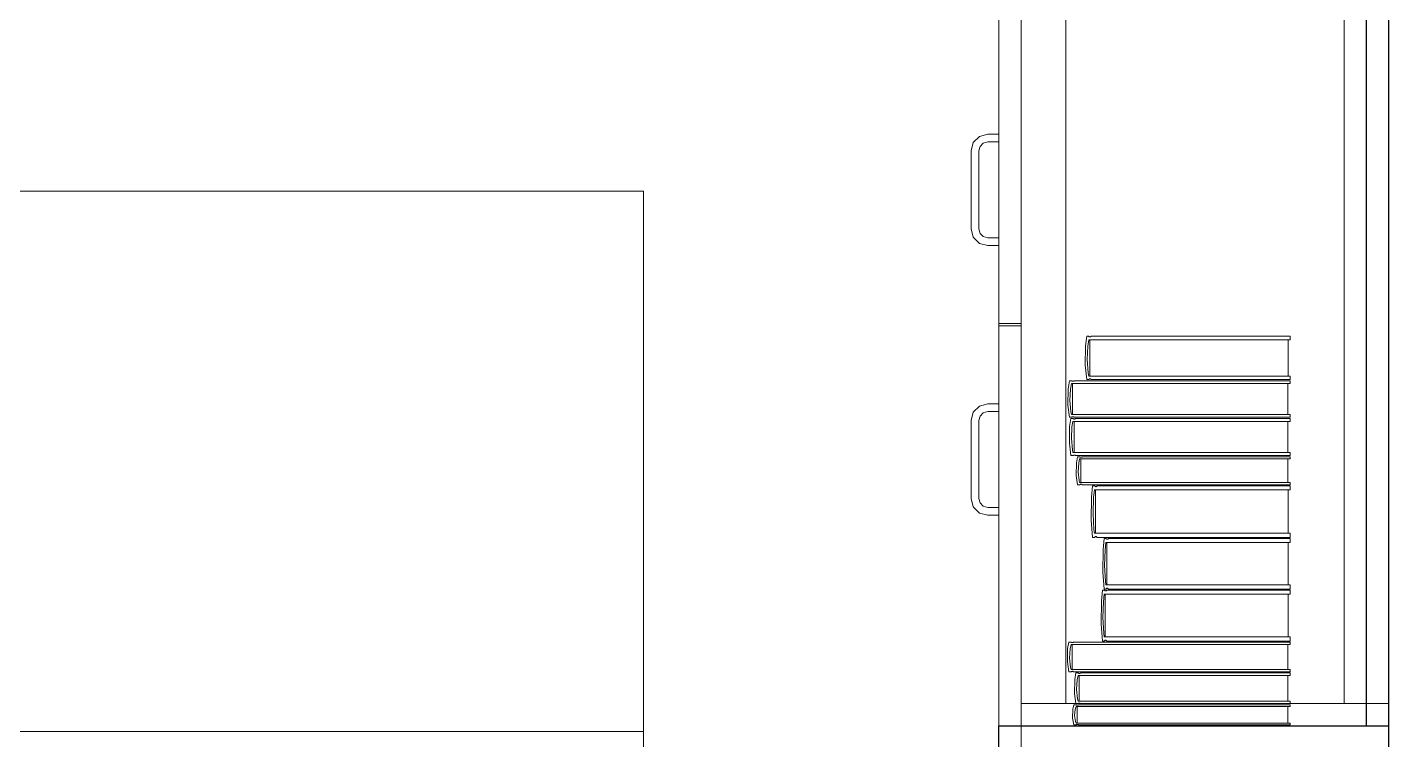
# Model space of a CAD drawing. Header units: inches. Extents: x -19 to 5698, y -728 to 92.
# Drawn here: x 405.848 to 407.07, y 12.646 to 13.286 of the extents above; entities that cross this region are included whole.
import ezdxf

# ---------------------------------------------------------------- set-up
doc = ezdxf.new("R2010")
doc.units = ezdxf.units.IN
doc.header["$MEASUREMENT"] = 0
doc.set_wipeout_variables(frame=1)
doc.linetypes.add('Wipeout_Contour', pattern=[1, 0, -1])
doc.layers.add('02 _ ARQ _ ZON _ Espacio.3D', color=7, linetype='Continuous')
doc.layers.add('Interior - Mobiliario', color=7, linetype='Continuous')

msp = doc.modelspace()

# ---------------------------------------------------------------- linework, layer by layer
at = {"layer": '02 _ ARQ _ ZON _ Espacio.3D', "color": 254, "linetype": 'Continuous', "lineweight": 0, "flags": 128}
msp.add_lwpolyline([(407.0701, 7.7), (407.0697, 17.15), (400.5701, 17.15), (400.5701, 16.5), (400.345, 16.5), (400.345, 8.1), (400.5701, 8.1), (400.5701, 7.7), (400.9701, 7.7), (400.97, 7.3509), (406.8701, 7.35), (406.8701, 7.7)], close=True, dxfattribs=at)
at = {"layer": 'Interior - Mobiliario', "color": 175, "linetype": 'Continuous', "lineweight": 13}
for p, q in [((406.74, 14.1188), (406.74, 12.6588)), ((407.05, 12.6588), (407.05, 14.1188)), ((406.74, 14.0988), (406.74, 12.6788)), ((406.78, 12.6788), (406.78, 14.0988)), ((407.03, 14.0988), (407.03, 12.6788)), ((406.72, 13.3788), (406.72, 13.0198)), ((406.74, 13.3788), (406.74, 13.0198)), ((406.7025, 13.1878), (406.71, 13.1898)), ((406.71, 13.1898), (406.72, 13.1898)), ((406.72, 13.1898), (406.72, 13.1828)), ((406.695, 13.1748), (406.697, 13.1823)), ((406.697, 13.1823), (406.7025, 13.1878)), ((406.7031, 13.1788), (406.702, 13.1748)), ((406.706, 13.1817), (406.7031, 13.1788)), ((406.71, 13.1828), (406.706, 13.1817)), ((406.72, 13.1828), (406.71, 13.1828)), ((406.695, 13.1048), (406.695, 13.1748)), ((406.702, 13.1748), (406.702, 13.1048)), ((406.697, 13.0973), (406.695, 13.1048)), ((406.702, 13.1048), (406.7031, 13.1008)), ((406.7025, 13.0918), (406.697, 13.0973)), ((406.71, 13.0898), (406.7025, 13.0918)), ((406.7031, 13.1008), (406.706, 13.0979)), ((406.706, 13.0979), (406.71, 13.0968)), ((406.71, 13.0968), (406.72, 13.0968)), ((406.72, 13.0968), (406.72, 13.0898)), ((406.72, 13.0898), (406.71, 13.0898)), ((406.72, 13.0198), (406.74, 13.0198)), ((406.72, 13.0178), (406.74, 13.0178)), ((406.7989, 13.0084), (406.7979, 12.9999)), ((406.8008, 13.0084), (406.7989, 13.0084)), ((406.8009, 13.0083), (406.8008, 13.0084)), ((406.8012, 13.008), (406.8009, 13.0083)), ((406.8014, 13.0079), (406.8012, 13.008)), ((406.8017, 13.0078), (406.8014, 13.0079)), ((406.802, 13.0078), (406.8017, 13.0078)), ((406.8022, 13.0078), (406.802, 13.0078)), ((406.8025, 13.008), (406.8022, 13.0078)), ((406.8027, 13.0082), (406.8025, 13.008)), ((406.8029, 13.0084), (406.8027, 13.0082)), ((406.9814, 13.0084), (406.8029, 13.0084)), ((406.9814, 13.0053), (406.9814, 13.0084)), ((406.7979, 12.9999), (406.7976, 12.9825)), ((406.7994, 12.9875), (406.7998, 12.9995)), ((406.7998, 12.9995), (406.8007, 13.0053)), ((406.8007, 13.0053), (406.9814, 13.0053)), ((406.8016, 13.0053), (406.8016, 12.9727)), ((406.9796, 12.9727), (406.9796, 13.0053)), ((406.7976, 12.9825), (406.7989, 12.9695)), ((406.8001, 12.9756), (406.7994, 12.9875)), ((406.7989, 12.9695), (406.8008, 12.9695)), ((406.8007, 12.9727), (406.8001, 12.9756)), ((406.9814, 12.9727), (406.8007, 12.9727)), ((406.8008, 12.9695), (406.801, 12.9698)), ((406.801, 12.9698), (406.8012, 12.97)), ((406.8012, 12.97), (406.8015, 12.9701)), ((406.8015, 12.9701), (406.8017, 12.9702)), ((406.8017, 12.9702), (406.802, 12.9702)), ((406.802, 12.9702), (406.8023, 12.9701)), ((406.8023, 12.9701), (406.8025, 12.9699)), ((406.8025, 12.9699), (406.8028, 12.9697)), ((406.8028, 12.9697), (406.8029, 12.9695)), ((406.8029, 12.9695), (406.9814, 12.9695)), ((406.9814, 12.9695), (406.9814, 12.9727)), ((406.7822, 12.9613), (406.7819, 12.9466)), ((406.7833, 12.9685), (406.7822, 12.9613)), ((406.7854, 12.9685), (406.7833, 12.9685)), ((406.7838, 12.9509), (406.7843, 12.961)), ((406.7843, 12.961), (406.7853, 12.9659)), ((406.7853, 12.9659), (406.9814, 12.9659)), ((406.7855, 12.9684), (406.7854, 12.9685)), ((406.7858, 12.9682), (406.7855, 12.9684)), ((406.7861, 12.9681), (406.7858, 12.9682)), ((406.7863, 12.968), (406.7861, 12.9681)), ((406.7862, 12.9659), (406.7862, 12.9383)), ((406.7866, 12.968), (406.7863, 12.968)), ((406.7869, 12.9681), (406.7866, 12.968)), ((406.7872, 12.9682), (406.7869, 12.9681)), ((406.7875, 12.9684), (406.7872, 12.9682)), ((406.7876, 12.9685), (406.7875, 12.9684)), ((406.9814, 12.9685), (406.7876, 12.9685)), ((406.9794, 12.9383), (406.9794, 12.9659)), ((406.9814, 12.9659), (406.9814, 12.9685)), ((406.7025, 12.9458), (406.697, 12.9403)), ((406.71, 12.9478), (406.7025, 12.9458)), ((406.72, 12.9478), (406.71, 12.9478)), ((406.72, 12.9408), (406.72, 12.9478)), ((406.7819, 12.9466), (406.7833, 12.9357)), ((406.7847, 12.9408), (406.7838, 12.9509)), ((406.697, 12.9403), (406.695, 12.9328)), ((406.695, 12.9328), (406.695, 12.8628)), ((406.702, 12.9328), (406.7031, 12.9368)), ((406.702, 12.8628), (406.702, 12.9328)), ((406.7031, 12.9368), (406.706, 12.9397)), ((406.706, 12.9397), (406.71, 12.9408)), ((406.71, 12.9408), (406.72, 12.9408)), ((406.7833, 12.9357), (406.7854, 12.9357)), ((406.7846, 12.9347), (406.7835, 12.9274)), ((406.7867, 12.9347), (406.7846, 12.9347)), ((406.7853, 12.9383), (406.7847, 12.9408)), ((406.9814, 12.9383), (406.7853, 12.9383)), ((406.7854, 12.9357), (406.7856, 12.9359)), ((406.7856, 12.9359), (406.7858, 12.936)), ((406.7858, 12.936), (406.7861, 12.9362)), ((406.7861, 12.9362), (406.7864, 12.9362)), ((406.7864, 12.9362), (406.7867, 12.9362)), ((406.7867, 12.9362), (406.787, 12.9361)), ((406.7868, 12.9345), (406.7867, 12.9347)), ((406.7871, 12.9343), (406.7868, 12.9345)), ((406.787, 12.9361), (406.7873, 12.936)), ((406.7873, 12.9342), (406.7871, 12.9343)), ((406.7873, 12.936), (406.7875, 12.9358)), ((406.7876, 12.9341), (406.7873, 12.9342)), ((406.7875, 12.9358), (406.7876, 12.9357)), ((406.7876, 12.9357), (406.9814, 12.9357)), ((406.7879, 12.9341), (406.7876, 12.9341)), ((406.7882, 12.9342), (406.7879, 12.9341)), ((406.7885, 12.9343), (406.7882, 12.9342)), ((406.7887, 12.9345), (406.7885, 12.9343)), ((406.7889, 12.9347), (406.7887, 12.9345)), ((406.9814, 12.9347), (406.7889, 12.9347)), ((406.9814, 12.9357), (406.9814, 12.9383)), ((406.9814, 12.932), (406.9814, 12.9347)), ((406.7835, 12.9274), (406.7833, 12.9124)), ((406.7851, 12.9167), (406.7856, 12.927)), ((406.7856, 12.927), (406.7865, 12.932)), ((406.7865, 12.932), (406.9814, 12.932)), ((406.7875, 12.932), (406.7875, 12.904)), ((406.9794, 12.904), (406.9794, 12.932)), ((406.7833, 12.9124), (406.7846, 12.9013)), ((406.786, 12.9065), (406.7851, 12.9167)), ((406.7846, 12.9013), (406.7867, 12.9013)), ((406.7865, 12.904), (406.786, 12.9065)), ((406.9814, 12.904), (406.7865, 12.904)), ((406.7867, 12.9013), (406.7869, 12.9015)), ((406.7869, 12.9015), (406.7871, 12.9017)), ((406.7871, 12.9017), (406.7874, 12.9018)), ((406.7874, 12.9018), (406.7877, 12.9018)), ((406.7877, 12.9018), (406.788, 12.9018)), ((406.788, 12.9018), (406.7883, 12.9018)), ((406.7883, 12.9018), (406.7885, 12.9016)), ((406.7885, 12.9016), (406.7888, 12.9014)), ((406.7888, 12.9014), (406.7889, 12.9013)), ((406.7889, 12.9013), (406.9814, 12.9013)), ((406.7906, 12.9003), (406.7896, 12.8948)), ((406.7927, 12.9003), (406.7906, 12.9003)), ((406.7917, 12.8945), (406.7925, 12.8983)), ((406.7925, 12.8983), (406.9814, 12.8983)), ((406.7928, 12.9002), (406.7927, 12.9003)), ((406.793, 12.9), (406.7928, 12.9002)), ((406.7933, 12.8999), (406.793, 12.9)), ((406.7936, 12.8999), (406.7933, 12.8999)), ((406.7935, 12.8983), (406.7935, 12.8772)), ((406.7939, 12.8999), (406.7936, 12.8999)), ((406.7941, 12.8999), (406.7939, 12.8999)), ((406.7944, 12.9), (406.7941, 12.8999)), ((406.7947, 12.9001), (406.7944, 12.9)), ((406.7948, 12.9003), (406.7947, 12.9001)), ((406.9814, 12.9003), (406.7948, 12.9003)), ((406.9795, 12.8772), (406.9795, 12.8983)), ((406.9814, 12.9013), (406.9814, 12.904)), ((406.9814, 12.8983), (406.9814, 12.9003)), ((406.7896, 12.8948), (406.7893, 12.8836)), ((406.7893, 12.8836), (406.7906, 12.8752)), ((406.7912, 12.8868), (406.7917, 12.8945)), ((406.792, 12.8791), (406.7912, 12.8868)), ((406.7906, 12.8752), (406.7927, 12.8752)), ((406.7925, 12.8772), (406.792, 12.8791)), ((406.9814, 12.8772), (406.7925, 12.8772)), ((406.7927, 12.8752), (406.7929, 12.8754)), ((406.7929, 12.8754), (406.7931, 12.8755)), ((406.7931, 12.8755), (406.7934, 12.8756)), ((406.7934, 12.8756), (406.7936, 12.8756)), ((406.7936, 12.8756), (406.7939, 12.8756)), ((406.7939, 12.8756), (406.7942, 12.8756)), ((406.7942, 12.8756), (406.7945, 12.8755)), ((406.7945, 12.8755), (406.7947, 12.8753)), ((406.7947, 12.8753), (406.7948, 12.8752)), ((406.7948, 12.8752), (406.9814, 12.8752)), ((406.8042, 12.8742), (406.8032, 12.8641)), ((406.8061, 12.8742), (406.8042, 12.8742)), ((406.8062, 12.874), (406.8061, 12.8742)), ((406.8064, 12.8738), (406.8062, 12.874)), ((406.8067, 12.8736), (406.8064, 12.8738)), ((406.8069, 12.8735), (406.8067, 12.8736)), ((406.8072, 12.8734), (406.8069, 12.8735)), ((406.8075, 12.8735), (406.8072, 12.8734)), ((406.8077, 12.8737), (406.8075, 12.8735)), ((406.8079, 12.874), (406.8077, 12.8737)), ((406.8081, 12.8742), (406.8079, 12.874)), ((406.9814, 12.8742), (406.8081, 12.8742)), ((406.9814, 12.8752), (406.9814, 12.8772)), ((406.9814, 12.8705), (406.9814, 12.8742)), ((406.695, 12.8628), (406.697, 12.8553)), ((406.7031, 12.8588), (406.702, 12.8628)), ((406.8032, 12.8641), (406.803, 12.8434)), ((406.8047, 12.8493), (406.8051, 12.8636)), ((406.8051, 12.8636), (406.806, 12.8705)), ((406.806, 12.8705), (406.9814, 12.8705)), ((406.8068, 12.8705), (406.8068, 12.8316)), ((406.9796, 12.8316), (406.9796, 12.8705)), ((406.697, 12.8553), (406.7025, 12.8498)), ((406.7025, 12.8498), (406.71, 12.8478)), ((406.706, 12.8559), (406.7031, 12.8588)), ((406.71, 12.8548), (406.706, 12.8559)), ((406.72, 12.8548), (406.71, 12.8548)), ((406.71, 12.8478), (406.72, 12.8478)), ((406.72, 12.8478), (406.72, 12.8548)), ((406.8054, 12.8351), (406.8047, 12.8493)), ((406.803, 12.8434), (406.8042, 12.8279)), ((406.806, 12.8316), (406.8054, 12.8351)), ((406.8042, 12.8279), (406.8061, 12.8279)), ((406.9814, 12.8316), (406.806, 12.8316)), ((406.8061, 12.8279), (406.8063, 12.8282)), ((406.8063, 12.8282), (406.8065, 12.8284)), ((406.8065, 12.8284), (406.8067, 12.8286)), ((406.8067, 12.8286), (406.807, 12.8287)), ((406.807, 12.8287), (406.8073, 12.8287)), ((406.8073, 12.8287), (406.8075, 12.8286)), ((406.8075, 12.8286), (406.8078, 12.8284)), ((406.8078, 12.8284), (406.808, 12.8281)), ((406.808, 12.8281), (406.8081, 12.8279)), ((406.8081, 12.8279), (406.9814, 12.8279)), ((406.8145, 12.8269), (406.8135, 12.817)), ((406.8163, 12.8269), (406.8145, 12.8269)), ((406.8154, 12.8165), (406.8161, 12.8233)), ((406.8161, 12.8233), (406.9814, 12.8233)), ((406.8164, 12.8267), (406.8163, 12.8269)), ((406.8166, 12.8265), (406.8164, 12.8267)), ((406.8168, 12.8263), (406.8166, 12.8265)), ((406.8171, 12.8262), (406.8168, 12.8263)), ((406.817, 12.8233), (406.817, 12.7853)), ((406.8173, 12.8262), (406.8171, 12.8262)), ((406.8175, 12.8262), (406.8173, 12.8262)), ((406.8178, 12.8264), (406.8175, 12.8262)), ((406.818, 12.8267), (406.8178, 12.8264)), ((406.8181, 12.8269), (406.818, 12.8267)), ((406.9814, 12.8269), (406.8181, 12.8269)), ((406.9797, 12.7853), (406.9797, 12.8233)), ((406.9814, 12.8279), (406.9814, 12.8316)), ((406.9814, 12.8233), (406.9814, 12.8269)), ((406.8135, 12.817), (406.8133, 12.7967)), ((406.8149, 12.8026), (406.8154, 12.8165)), ((406.8156, 12.7887), (406.8149, 12.8026)), ((406.8133, 12.7967), (406.8145, 12.7816)), ((406.8161, 12.7853), (406.8156, 12.7887)), ((406.8129, 12.7806), (406.812, 12.7706)), ((406.8147, 12.7806), (406.8129, 12.7806)), ((406.8138, 12.7701), (406.8146, 12.777)), ((406.8145, 12.7816), (406.8163, 12.7816)), ((406.8146, 12.777), (406.9814, 12.777)), ((406.8148, 12.7805), (406.8147, 12.7806)), ((406.815, 12.7802), (406.8148, 12.7805)), ((406.8153, 12.78), (406.815, 12.7802)), ((406.8155, 12.7799), (406.8153, 12.78)), ((406.8154, 12.777), (406.8154, 12.7386)), ((406.8158, 12.7799), (406.8155, 12.7799)), ((406.816, 12.7799), (406.8158, 12.7799)), ((406.8162, 12.7801), (406.816, 12.7799)), ((406.9814, 12.7853), (406.8161, 12.7853)), ((406.8165, 12.7804), (406.8162, 12.7801)), ((406.8163, 12.7816), (406.8164, 12.7819)), ((406.8164, 12.7819), (406.8166, 12.7821)), ((406.8166, 12.7806), (406.8165, 12.7804)), ((406.8166, 12.7821), (406.8169, 12.7823)), ((406.9814, 12.7806), (406.8166, 12.7806)), ((406.8169, 12.7823), (406.8171, 12.7824)), ((406.8171, 12.7824), (406.8174, 12.7824)), ((406.8174, 12.7824), (406.8176, 12.7823)), ((406.8176, 12.7823), (406.8178, 12.7821)), ((406.8178, 12.7821), (406.818, 12.7818)), ((406.818, 12.7818), (406.8181, 12.7816)), ((406.8181, 12.7816), (406.9814, 12.7816)), ((406.9797, 12.7386), (406.9797, 12.777)), ((406.9814, 12.7816), (406.9814, 12.7853)), ((406.9814, 12.777), (406.9814, 12.7806)), ((406.812, 12.7706), (406.8118, 12.7502)), ((406.8134, 12.756), (406.8138, 12.7701)), ((406.8118, 12.7502), (406.8129, 12.7349)), ((406.8141, 12.742), (406.8134, 12.756)), ((406.8146, 12.7386), (406.8141, 12.742)), ((406.9814, 12.7386), (406.8146, 12.7386)), ((406.9814, 12.7349), (406.9814, 12.7386)), ((406.7817, 12.7281), (406.7815, 12.7162)), ((406.7828, 12.7339), (406.7817, 12.7281)), ((406.785, 12.7339), (406.7828, 12.7339)), ((406.7834, 12.7196), (406.7839, 12.7278)), ((406.7839, 12.7278), (406.7848, 12.7318)), ((406.7848, 12.7318), (406.9814, 12.7318)), ((406.7851, 12.7338), (406.785, 12.7339)), ((406.7853, 12.7336), (406.7851, 12.7338)), ((406.7856, 12.7335), (406.7853, 12.7336)), ((406.7859, 12.7335), (406.7856, 12.7335)), ((406.7858, 12.7318), (406.7858, 12.7095)), ((406.7862, 12.7335), (406.7859, 12.7335)), ((406.7865, 12.7335), (406.7862, 12.7335)), ((406.7867, 12.7336), (406.7865, 12.7335)), ((406.787, 12.7338), (406.7867, 12.7336)), ((406.7872, 12.7339), (406.787, 12.7338)), ((406.9814, 12.7339), (406.7872, 12.7339)), ((406.8129, 12.7349), (406.8147, 12.7349)), ((406.8147, 12.7349), (406.8149, 12.7351)), ((406.8149, 12.7351), (406.8151, 12.7354)), ((406.8151, 12.7354), (406.8153, 12.7356)), ((406.8153, 12.7356), (406.8156, 12.7357)), ((406.8156, 12.7357), (406.8158, 12.7357)), ((406.8158, 12.7357), (406.8161, 12.7356)), ((406.8161, 12.7356), (406.8163, 12.7354)), ((406.8163, 12.7354), (406.8165, 12.7351)), ((406.8165, 12.7351), (406.8166, 12.7349)), ((406.8166, 12.7349), (406.9814, 12.7349)), ((406.9794, 12.7095), (406.9794, 12.7318)), ((406.9814, 12.7318), (406.9814, 12.7339)), ((406.7815, 12.7162), (406.7828, 12.7073)), ((406.7842, 12.7115), (406.7834, 12.7196)), ((406.7828, 12.7073), (406.785, 12.7073)), ((406.7848, 12.7095), (406.7842, 12.7115)), ((406.9814, 12.7095), (406.7848, 12.7095)), ((406.785, 12.7073), (406.7851, 12.7075)), ((406.7851, 12.7075), (406.7854, 12.7076)), ((406.7854, 12.7076), (406.7857, 12.7077)), ((406.7857, 12.7077), (406.786, 12.7078)), ((406.786, 12.7078), (406.7862, 12.7078)), ((406.7862, 12.7078), (406.7865, 12.7077)), ((406.7865, 12.7077), (406.7868, 12.7076)), ((406.7868, 12.7076), (406.7871, 12.7074)), ((406.7871, 12.7074), (406.7872, 12.7073)), ((406.7872, 12.7073), (406.9814, 12.7073)), ((406.7882, 12.7003), (406.7879, 12.6879)), ((406.7892, 12.7063), (406.7882, 12.7003)), ((406.7913, 12.7063), (406.7892, 12.7063)), ((406.7903, 12.7), (406.7911, 12.7041)), ((406.7911, 12.7041), (406.9814, 12.7041)), ((406.7914, 12.7062), (406.7913, 12.7063)), ((406.7917, 12.7061), (406.7914, 12.7062)), ((406.7919, 12.7059), (406.7917, 12.7061)), ((406.7922, 12.7059), (406.7919, 12.7059)), ((406.7921, 12.7041), (406.7921, 12.6809)), ((406.7925, 12.7059), (406.7922, 12.7059)), ((406.7928, 12.7059), (406.7925, 12.7059)), ((406.793, 12.706), (406.7928, 12.7059)), ((406.7933, 12.7062), (406.793, 12.706)), ((406.7934, 12.7063), (406.7933, 12.7062)), ((406.9814, 12.7063), (406.7934, 12.7063)), ((406.9795, 12.6809), (406.9795, 12.7041)), ((406.9814, 12.7073), (406.9814, 12.7095)), ((406.9814, 12.7041), (406.9814, 12.7063)), ((406.7879, 12.6879), (406.7892, 12.6787)), ((406.7898, 12.6915), (406.7903, 12.7)), ((406.7906, 12.683), (406.7898, 12.6915)), ((406.74, 12.6788), (406.78, 12.6788)), ((406.78, 12.6788), (407.03, 12.6788)), ((406.7874, 12.6777), (406.7863, 12.6737)), ((406.7895, 12.6777), (406.7874, 12.6777)), ((406.7884, 12.6736), (406.7893, 12.6762)), ((406.7892, 12.6787), (406.7913, 12.6787)), ((406.7893, 12.6762), (406.9814, 12.6762)), ((406.7896, 12.6776), (406.7895, 12.6777)), ((406.7898, 12.6775), (406.7896, 12.6776)), ((406.7901, 12.6774), (406.7898, 12.6775)), ((406.7904, 12.6774), (406.7901, 12.6774)), ((406.7907, 12.6774), (406.7904, 12.6774)), ((406.7911, 12.6809), (406.7906, 12.683)), ((406.791, 12.6774), (406.7907, 12.6774)), ((406.7912, 12.6775), (406.791, 12.6774)), ((406.9814, 12.6809), (406.7911, 12.6809)), ((406.7915, 12.6776), (406.7912, 12.6775)), ((406.7913, 12.6787), (406.7915, 12.6788)), ((406.7915, 12.6788), (406.7917, 12.679)), ((406.7916, 12.6777), (406.7915, 12.6776)), ((406.9814, 12.6777), (406.7916, 12.6777)), ((406.7917, 12.679), (406.792, 12.6791)), ((406.792, 12.6791), (406.7923, 12.6791)), ((406.7923, 12.6791), (406.7926, 12.6791)), ((406.7926, 12.6791), (406.7928, 12.6791)), ((406.7928, 12.6791), (406.7931, 12.6789)), ((406.7931, 12.6789), (406.7933, 12.6788)), ((406.7933, 12.6788), (406.7934, 12.6787)), ((406.7934, 12.6787), (406.9814, 12.6787)), ((406.9814, 12.6787), (406.9814, 12.6809)), ((406.9814, 12.6762), (406.9814, 12.6777)), ((406.7863, 12.6737), (406.7861, 12.6658)), ((406.7879, 12.6681), (406.7884, 12.6736)), ((406.401, 12.6538), (405.116, 12.6538)), ((406.401, 12.6238), (406.401, 12.6538)), ((406.74, 12.6588), (407.05, 12.6588))]:
    msp.add_line(p, q, dxfattribs=at)
at = {"layer": 'Interior - Mobiliario', "color": 175, "linetype": 'Continuous', "lineweight": 13, "flags": 128}
msp.add_lwpolyline([(405.101, 12.6388), (405.101, 14.1388), (405.701, 14.1388), (405.701, 13.1388), (406.401, 13.1388), (406.401, 12.6388)], close=True, dxfattribs=at)

# ---------------------------------------------------------------- next in the draw order: wipeouts: each hides what was drawn before it
at = {"color": 254, "linetype": 'Wipeout_Contour', "lineweight": 0, "ltscale": 13013.294924}
msp.add_wipeout([(407.05, 14.1188), (407.05, 12.6588), (407.07, 12.6588), (407.07, 14.1188)], dxfattribs=at).dxf.layer = 'Interior - Mobiliario'

# ---------------------------------------------------------------- next in the draw order: linework, layer by layer
at = {"layer": 'Interior - Mobiliario', "color": 175, "linetype": 'Continuous', "lineweight": 30}
for p, q in [((407.05, 12.6588), (407.05, 14.1188)), ((407.07, 12.6588), (407.07, 14.1188)), ((407.05, 12.6588), (407.07, 12.6588))]:
    msp.add_line(p, q, dxfattribs=at)
at = {"layer": 'Interior - Mobiliario', "color": 175, "linetype": 'Continuous', "lineweight": 13}
for p, q in [((407.05, 14.1188), (407.05, 12.6588)), ((407.07, 12.6588), (407.07, 14.1188)), ((407.07, 12.6788), (407.07, 14.0988)), ((407.03, 12.6788), (407.07, 12.6788)), ((407.05, 12.6588), (407.07, 12.6588))]:
    msp.add_line(p, q, dxfattribs=at)

# ---------------------------------------------------------------- next in the draw order: wipeouts: each hides what was drawn before it
at = {"color": 254, "linetype": 'Wipeout_Contour', "lineweight": 0, "ltscale": 13012.622758}
msp.add_wipeout([(406.72, 12.6588), (406.72, 12.6388), (407.07, 12.6388), (407.07, 12.6588)], dxfattribs=at).dxf.layer = 'Interior - Mobiliario'

# ---------------------------------------------------------------- next in the draw order: linework, layer by layer
at = {"layer": 'Interior - Mobiliario', "color": 175, "linetype": 'Continuous', "lineweight": 13}
for p, q in [((406.72, 12.6388), (406.72, 14.1388)), ((407.07, 14.1388), (407.07, 12.6388)), ((406.72, 14.1188), (406.72, 12.6588)), ((406.72, 14.1188), (406.72, 12.6588)), ((406.74, 14.1188), (406.74, 12.6588)), ((406.74, 14.1188), (406.74, 12.6588)), ((407.05, 12.6588), (407.05, 14.1188)), ((407.05, 12.6588), (407.05, 14.1188)), ((407.05, 12.6588), (407.05, 14.1188)), ((407.07, 12.6588), (407.07, 14.1188)), ((406.72, 12.6588), (406.72, 13.0178)), ((406.74, 12.6588), (406.74, 13.0178)), ((406.74, 12.6788), (406.74, 12.6388)), ((406.7903, 12.6762), (406.7903, 12.6612)), ((406.9794, 12.6612), (406.9794, 12.6762)), ((407.07, 12.6388), (407.07, 12.6788)), ((406.7861, 12.6658), (406.7874, 12.6598)), ((406.7887, 12.6626), (406.7879, 12.6681)), ((407.07, 12.6588), (406.72, 12.6588)), ((406.72, 12.6588), (406.72, 12.6388)), ((406.72, 12.6588), (407.07, 12.6588)), ((406.72, 12.6588), (407.05, 12.6588)), ((406.72, 12.6588), (406.74, 12.6588)), ((406.74, 12.6588), (407.05, 12.6588)), ((406.74, 12.6588), (407.05, 12.6588)), ((406.7874, 12.6598), (406.7895, 12.6598)), ((406.7893, 12.6612), (406.7887, 12.6626)), ((406.9814, 12.6612), (406.7893, 12.6612)), ((406.7895, 12.6598), (406.7897, 12.6599)), ((406.7897, 12.6599), (406.7899, 12.66)), ((406.7899, 12.66), (406.7902, 12.6601)), ((406.7902, 12.6601), (406.7905, 12.6601)), ((406.7905, 12.6601), (406.7907, 12.6601)), ((406.7907, 12.6601), (406.791, 12.66)), ((406.791, 12.66), (406.7913, 12.66)), ((406.7913, 12.66), (406.7915, 12.6599)), ((406.7915, 12.6599), (406.7916, 12.6598)), ((406.7916, 12.6598), (406.9814, 12.6598)), ((406.9814, 12.6598), (406.9814, 12.6612)), ((407.07, 12.6388), (407.07, 12.6588))]:
    msp.add_line(p, q, dxfattribs=at)
at = {"layer": 'Interior - Mobiliario', "color": 175, "linetype": 'Continuous', "lineweight": 30}
for p, q in [((406.72, 12.6588), (407.07, 12.6588)), ((406.72, 12.6388), (406.72, 12.6588)), ((407.07, 12.6388), (407.07, 12.6588))]:
    msp.add_line(p, q, dxfattribs=at)

doc.saveas('drawing.dxf')
